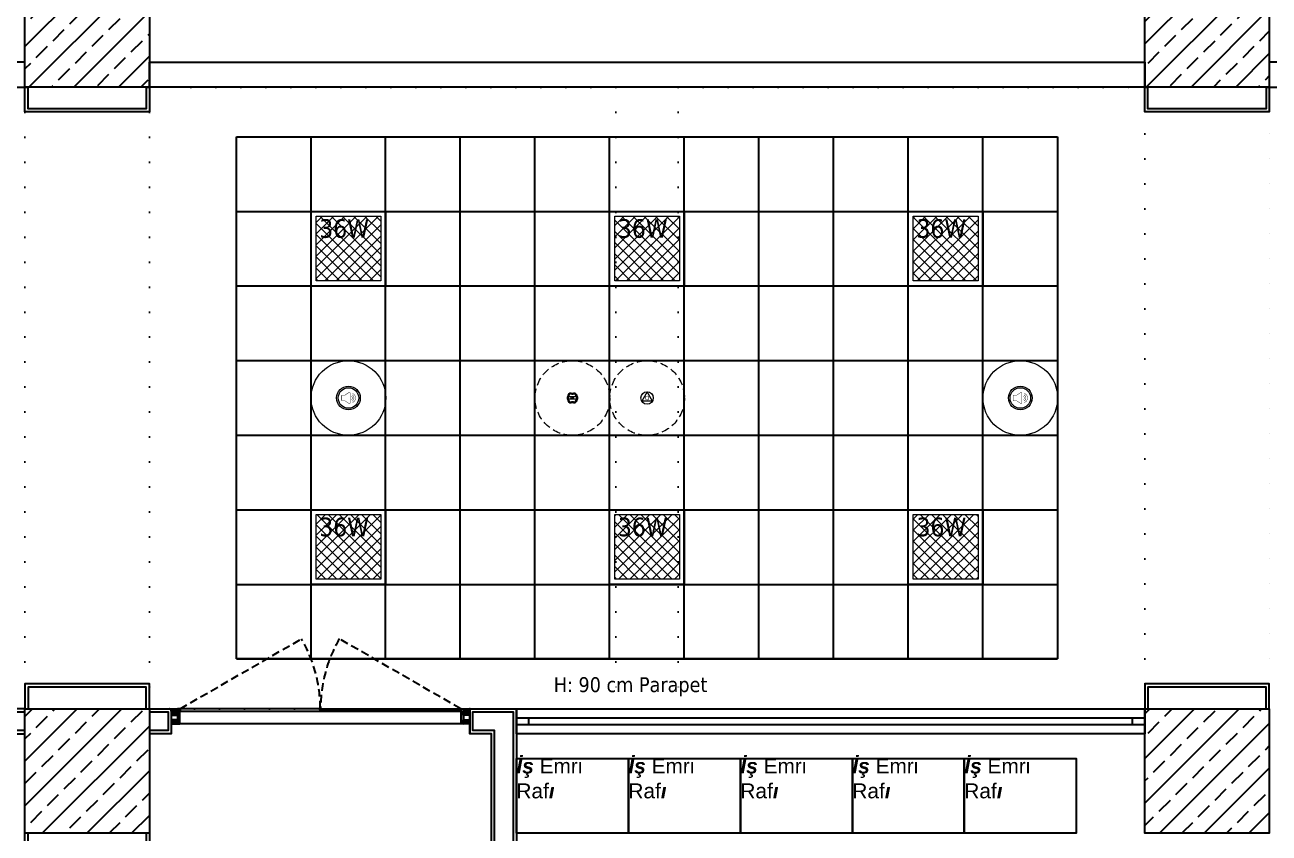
# Model space of a CAD drawing. Header units: centimetres. Extents: x 405564 to 502064, y 46284 to 60634.
# Drawn here: x 454850 to 455850, y 54433 to 55083 of the extents above; entities that cross this region are included whole.
import ezdxf
from ezdxf import colors
from ezdxf.entities.mleader import LeaderData, LeaderLine
from ezdxf.enums import TextEntityAlignment as Align
from ezdxf.math import Vec2, Vec3
from ezdxf.xclip import XClip

# ---------------------------------------------------------------- set-up
doc = ezdxf.new("R2010")
doc.units = ezdxf.units.CM
doc.header["$XCLIPFRAME"] = 0
for name, pattern in [('ACAD_ISO07W100', [3, 0, -3]), ('DOT', [0.25, 0, -0.25]), ('HIDDEN', [9.525, 6.35, -3.175])]:
    doc.linetypes.add(name, pattern=pattern)
doc.layers.get('0').update_dxf_attribs({"color": 8, "lineweight": 9})
for name, color, linetype in [('0-KRCN-ASMATAVAN-130426', 8, 'Continuous'), ('AS_DOS_TERAS_UST', 8, 'ACAD_ISO07W100'), ('AS_DUV', 8, 'Continuous'), ('AS_DUV_ALCIPAN_YANGINA-SUYA DAYANIMLI', 8, 'Continuous'), ('AS_DUV_ALCIPAN_YANGINA-SUYA DAYANIMLI ALTTA 90CM', 8, 'Continuous'), ('AS_DUV_GAZBETON', 8, 'Continuous'), ('AS_DUVK_AHSAP', 8, 'Continuous'), ('AS_KAPI_CAM', 8, 'Continuous'), ('AS_KAPI_POZ', 8, 'Continuous'), ('AS_PYZ_BINA', 8, 'Continuous'), ('AS_TA_BETONARME', 5, 'Continuous'), ('AS_TA_TARAMA', 8, 'Continuous'), ('AS_TEFR_MOB', 8, 'Continuous'), ('AS_YAZI', 8, 'Continuous')]:
    doc.layers.add(name, color=color, linetype=linetype)
for name, color, linetype, lineweight in [('0-KRCN-AYDINLATMA-130426', 8, 'Continuous', 9), ('0-KRCN-MİMARİ-220526', 8, 'Continuous', 9), ('OL_Ic', 8, 'Continuous', 9)]:
    doc.layers.add(name, color=color, linetype=linetype, lineweight=lineweight)
doc.styles.add('2', font='arial.ttf', dxfattribs={"width": 0.9, "height": 200})
doc.styles.add('Kalin02', font='arialbd.ttf')
doc.styles.add('MtXpl_Tahoma', font='tahoma.ttf')
doc.styles.add('Normal_ITL', font='swissi.ttf')
doc.styles.add('OLC-50', font='romans.shx', dxfattribs={"width": 0.5, "height": 0.15})
doc.styles.add('OLCU', font='romanstw.shx', dxfattribs={"width": 0.6})
doc.styles.add('TAHOMA', font='tahoma.ttf')
pattern_1 = [(225, (17560.68, -7819.299), (17.9605, -17.9605), []), (225, (17542.72, -7819.299), (17.9605, -17.9605), [12.7, -6.35])]

# ---------------------------------------------------------------- blocks, each defined once
blk = doc.blocks.new('ABB 6131-31-24-500')
at = {"layer": '0-KRCN-AYDINLATMA-130426'}
for p, q in [((-4, -1), (-4, 1)), ((3.2, 1), (-3.2, 1)), ((-3.2, -0.8), (-3.2, 0.8)), ((-1, 4), (1, 4)), ((-1, -0.9), (-1, 1)), ((-0.8, 3.2), (0.8, 3.2)), ((1, -0.9), (1, 1)), ((3.2, 0.8), (3.2, -0.8)), ((4, 1), (4, -1)), ((3.2, -0.9), (-3.2, -0.9)), ((1, -4), (-1, -4)), ((0.8, -3.2), (-0.8, -3.2))]:
    blk.add_line(p, q, dxfattribs=at)
at = {"layer": '0-KRCN-AYDINLATMA-130426', "linetype": 'HIDDEN'}
blk.add_circle((0, 0), 30, dxfattribs=at)
at = {"layer": '0-KRCN-AYDINLATMA-130426'}
for centre, radius in [((-0.5, 0), 0.089), ((0, 0), 0.16), ((0.5, 0), 0.089)]:
    blk.add_circle(centre, radius, dxfattribs=at)
for centre, radius, start, end in [((-1, 1), 3.01, 90, 180), ((-0.8, 0.8), 2.41, 90, 180), ((0.8, 0.8), 2.41, 0, 90), ((1, 1), 3.01, 0, 90), ((-1, -1), 3.01, 180, 270), ((-0.8, -0.8), 2.41, 180, 270), ((0.8, -0.8), 2.41, 270, 0), ((1, -1), 3.01, 270, 0)]:
    blk.add_arc(centre, radius, start, end, dxfattribs=at)
blk = doc.blocks.new('AST-OD-OD')
at = {"layer": '0-KRCN-AYDINLATMA-130426'}
for p, q in [((0.3, 5), (-4, -2.5)), ((4.6, -2.5), (0.3, 5)), ((4.6, -2.5), (-4, -2.5))]:
    blk.add_line(p, q, dxfattribs=at)
at = {"layer": '0-KRCN-AYDINLATMA-130426', "linetype": 'HIDDEN'}
blk.add_circle((0.3, 0), 30, dxfattribs=at)
at = {"layer": '0-KRCN-AYDINLATMA-130426'}
blk.add_circle((0.3, 0), 5, dxfattribs=at)
at = {"layer": '0-KRCN-AYDINLATMA-130426', "style": '2'}
blk.add_text('O', height=3.43, dxfattribs=at).set_placement((0.3, 0), align=Align.MIDDLE)
blk = doc.blocks.new('ASMA TAVA TİPİ HOPARLÖR')
at = {"layer": '0-KRCN-AYDINLATMA-130426', "const_width": 0.317}
blk.add_lwpolyline([(0.3, -4.4, 0.598176), (1.3, -3.9), (1.3, 3.9, 0.598176), (0.3, 4.4), (-2.7, 2.4, -0.147433), (-3, 2.3), (-5.1, 2.3, 0.414214), (-5.7, 1.7), (-5.7, -1.7, 0.414214), (-5.1, -2.3), (-3, -2.3, -0.147433), (-2.7, -2.4)], format="xyb", close=True, dxfattribs=at)
for points in [[(2.4, 1.3, -0.601398), (2.4, -1.3)], [(2.8, 2.5, -0.658812), (2.8, -2.5)], [(3.2, 3.7, -0.680488), (3.2, -3.7)]]:
    blk.add_lwpolyline(points, format="xyb", dxfattribs=at)
at = {"layer": '0-KRCN-AYDINLATMA-130426'}
blk.add_circle((0, 0), 30, dxfattribs=at)
at = {"layer": '0-KRCN-AYDINLATMA-130426', "ltscale": 0.1}
for radius in [9.5, 8.23]:
    blk.add_circle((0, 0), radius, dxfattribs=at)
blk = doc.blocks.new('36W 60x60 cm  SIVA ALTI LED ARMATÜR')
at = {"layer": '0-KRCN-AYDINLATMA-130426'}
h = blk.add_hatch(dxfattribs=at)
h.set_pattern_fill('ANSI37', color=256, scale=2)
h.paths.add_polyline_path([(-26, 26), (26, 26), (26, -26), (-26, -26)])
for points in [[(-30, 30), (30, 30), (30, -30), (-30, -30)], [(-26, 26), (26, 26), (26, -26), (-26, -26)]]:
    blk.add_lwpolyline(points, close=True, dxfattribs=at)
at = {"layer": '0-KRCN-AYDINLATMA-130426', "insert": (-23.5, 23.5), "char_height": 15, "attachment_point": 1, "style": 'TAHOMA'}
blk.add_mtext_dynamic_manual_height_columns('{\\fTahoma|b0|i0|c162|p34;36W}', width=52.946, gutter_width=1.25, heights=[0], dxfattribs=at)
blk = doc.blocks.new('G$C27E741DA')
at = {"layer": '0-KRCN-AYDINLATMA-130426'}
for name, p in [('36W 60x60 cm  SIVA ALTI LED ARMATÜR', (17045.7, 7768.8)), ('36W 60x60 cm  SIVA ALTI LED ARMATÜR', (17285.7, 7768.8)), ('36W 60x60 cm  SIVA ALTI LED ARMATÜR', (17525.7, 7768.8)), ('ASMA TAVA TİPİ HOPARLÖR', (17045.7, 7648.5)), ('ABB 6131-31-24-500', (17225.7, 7648.5)), ('AST-OD-OD', (17285.4, 7648.5)), ('ASMA TAVA TİPİ HOPARLÖR', (17585.7, 7648.5)), ('36W 60x60 cm  SIVA ALTI LED ARMATÜR', (17045.7, 7528.8)), ('36W 60x60 cm  SIVA ALTI LED ARMATÜR', (17285.7, 7528.8)), ('36W 60x60 cm  SIVA ALTI LED ARMATÜR', (17525.7, 7528.8))]:
    blk.add_blockref(name, p, dxfattribs=at)
blk = doc.blocks.new('İşemrirafı')
at = {"layer": 'AS_TEFR_MOB', "ltscale": 200}
blk.add_lwpolyline([(277506.2, -40355.3), (277596.2, -40355.3), (277596.2, -40415.3), (277506.2, -40415.3), (277506.2, -40355.3)], dxfattribs=at)
note = blk.add_mtext_dynamic_manual_height_columns('{\\fArial|b1|i1|c162|p34;İş\\Fswis721 bt|c162; Emri }', width=53.194, gutter_width=0, heights=[43.5, 0], dxfattribs=dict(at, insert=(277506.2, -40355.3), char_height=12, attachment_point=1, style='Kalin02'))
for column, words in zip(note.columns.linked_columns, ['{\\Fswis721 bt|c162;Raf\\fArial|b1|i1|c162|p34;ı}']):
    column.text = words
blk = doc.blocks.new('*U387')
at = {"color": 0}
for p, q in [((495, 0), (10, 0)), ((10, -5), (495, -5))]:
    blk.add_line(p, q, dxfattribs=at)
for points in [[(0, 0), (0, -5), (10, -5), (10, 0)], [(495, 0), (495, -5), (505, -5), (505, 0)]]:
    blk.add_lwpolyline(points, close=True, dxfattribs=at)
at = {"style": 'OLCU', "width": 0.45, "flags": 1}
for tag, p in [('C-ICI-CNO', (100, -80)), ('C-DIVISYON1', (100, -105)), ('C-BOSLUK', (100, -130)), ('C-DIVISYON2', (100, -155))]:
    blk.add_attdef(tag, text='', height=20, dxfattribs=at).set_placement(p, align=Align.MIDDLE_CENTER)
at = {"color": 0, "style": 'OLCU', "width": 0.5, "flags": 1}
for tag, p in [('C-REZ1', (100, -205)), ('C-REZ2', (100, -230))]:
    blk.add_attdef(tag, text='', height=17.5, dxfattribs=at).set_placement(p, align=Align.MIDDLE_CENTER)
at = {"layer": 'AS_KAPI_POZ', "style": 'OLC-50', "width": 0.5}
blk.add_attdef('C-NO', text='', height=8, rotation=90, dxfattribs=at).set_placement((10, 5), align=Align.TOP_LEFT)
at = {"layer": 'AS_KAPI_POZ', "style": 'OLCU', "width": 0.45}
for tag, p in [('POZ+GEN-C', (252.5, 15)), ('YUK-C', (252.5, -20))]:
    blk.add_attdef(tag, text='', height=20, dxfattribs=at).set_placement(p, align=Align.MIDDLE_CENTER)
blk = doc.blocks.new('AHSAP KAPAK 240X240')
at = {"linetype": 'HIDDEN'}
for points in [[(7.2, 0), (104.8, 56.3, -0.131652), (119.9, 0)], [(232.8, 0), (135.2, 56.3, 0.131652), (120.1, 0)]]:
    blk.add_lwpolyline(points, format="xyb", dxfattribs=at)
for points in [[(0, 0), (0, -20)], [(240, 0), (240, -20)], [(0, -5), (5, -2)], [(5, -5), (0, -2)], [(0, -12), (5, -9)], [(5, -12), (0, -9)], [(240, -5), (235, -2)], [(235, -5), (240, -2)], [(240, -12), (235, -9)], [(235, -12), (240, -9)]]:
    blk.add_lwpolyline(points)
for points in [[(4.5, 0), (4.5, -0.5), (5, -0.5), (5, -2), (0, -2), (0, -0.5), (0.5, -0.5), (0.5, 0)], [(5, -12), (7, -12), (7, 0), (5, 0)], [(7.2, -2), (119.9, -2), (119.9, 0), (7.2, 0)], [(232.8, -2), (120.1, -2), (120.1, 0), (232.8, 0)], [(235, -12), (233, -12), (233, 0), (235, 0)], [(239.5, 0), (239.5, -0.5), (240, -0.5), (240, -2), (235, -2), (235, -0.5), (235.5, -0.5), (235.5, 0)], [(0, -5), (5, -5), (5, -2), (0, -2)], [(0, -12), (5, -12), (5, -9), (0, -9)], [(7, -12), (7, -2), (233, -2), (233, -12)], [(240, -5), (235, -5), (235, -2), (240, -2)], [(240, -12), (235, -12), (235, -9), (240, -9)]]:
    blk.add_lwpolyline(points, close=True)
blk.add_point((240, 0))
at = {"color": 3, "style": 'OLCU', "width": 0.5, "flags": 1}
for tag, p in [('K-DIVISYON', (-80, -85)), ('K-PBAR', (105, -85)), ('K-KAPITIP', (-80, -335))]:
    blk.add_attdef(tag, p, '', height=17.5, dxfattribs=at)
at = {"color": 5, "true_color": 0x0505ff, "style": 'OLCU', "width": 0.5, "flags": 1}
for tag, p in [('K-NEREDEN-NO', (-80, -110)), ('K-NEREYE-NO', (-80, -185)), ('K-DUVARTIP', (-80, -285)), ('K-ACILISYON', (-80, -310))]:
    blk.add_attdef(tag, p, '', height=17.5, dxfattribs=at)
at = {"color": 1, "true_color": 0xfa0000, "style": 'OLCU', "width": 0.5, "flags": 1}
for tag, p in [('K-IZLENEBILIRLIK', (105, -110)), ('K-TEKMELIK', (105, -135)), ('K-KONTROLTIPNEREDEN', (-80, -160)), ('K-BAND', (105, -160)), ('K-MENFEZ', (105, -210)), ('K-KONTROLTIPNEREYE', (-80, -235)), ('K-PENCERE', (105, -235)), ('K-KILITTIP', (-80, -260)), ('K-NOT-AS-MIMARI1', (105, -285)), ('K-NOT-ELEKTRIK', (105, -335)), ('K-NOT-YANGIN', (105, -360)), ('K-ACMAKAPAMASISTEMI', (-80, -385)), ('K-NOT-ISLETME', (105, -385)), ('K-YANGIN', (-80, -435))]:
    blk.add_attdef(tag, p, '', height=17.5, dxfattribs=at)
at = {"color": 220, "true_color": 0xf113d4, "style": 'OLCU', "width": 0.5, "flags": 1}
for tag, p in [('K-NEREDEN-AD', (-80, -135)), ('K-NEREYE-AD', (-80, -210))]:
    blk.add_attdef(tag, p, '', height=17.5, dxfattribs=at)
at = {"color": 0, "style": 'OLCU', "width": 0.5, "flags": 1}
for tag, p in [('K-TAMACILIRLIK', (105, -185)), ('K-NOT-AS-MIMARI2', (105, -310)), ('K-KASATIP', (-80, -360)), ('K-KURSUN', (-80, -410))]:
    blk.add_attdef(tag, p, '', height=17.5, dxfattribs=at)
at = {"color": 252, "style": 'OLCU', "width": 0.5, "flags": 1}
for tag, p in [('K-REZ1', (105, -435)), ('K-REZ2', (105, -460)), ('K-REZ3', (105, -485)), ('K-REZ4', (105, -510)), ('K-REZ5', (105, -535))]:
    blk.add_attdef(tag, p, '', height=17.5, dxfattribs=at)
at = {"layer": 'AS_KAPI_POZ', "style": 'OLCU', "width": 0.45}
for tag, p in [('POZ+GEN', (197.2, 12.2)), ('YUK', (197.2, -25.8))]:
    blk.add_attdef(tag, text='', height=20, dxfattribs=at).set_placement(p, align=Align.MIDDLE_CENTER)
at = {"layer": 'AS_KAPI_POZ', "style": 'OLCU', "width": 0.5}
blk.add_attdef('K-NO', text='', height=8, rotation=90, dxfattribs=at).set_placement((17.4, 2.2), align=Align.TOP_LEFT)
at = {"layer": 'AS_KAPI_POZ', "color": 251, "style": 'OLCU', "width": 0.45}
blk.add_attdef('K-DUVAR(CM)', text='', height=6, dxfattribs=at).set_placement((-2.3, -4.2), align=Align.MIDDLE_RIGHT)
blk = doc.blocks.new('A$Ca63a641c')
at = {"layer": 'AS_PYZ_BINA'}
ml = blk.add_multileader_mtext('Standard', dxfattribs=at)
ml.set_content('EST boyalı panel çit ve panel çit kapı (AS 51.101)', color=256, style='Normal_ITL')
ml.set_leader_properties()
ml.build(insert=Vec2(0, 0))
ml.multileader.update_dxf_attribs({"dogleg_length": 0.379, "arrow_head_size": 17, "scale": 75})
ctx = ml.context
ctx.base_point, ctx.scale, ctx.char_height, ctx.arrow_head_size, ctx.landing_gap_size, ctx.plane_origin = Vec3(140.5, 464.3), 75, 20, 17, 14.2, Vec3(92.5, 620.1)
notes = []
notes.append((ctx, [(0, (1, 1, 0), (112.1, 464.3), (1, 0), 28.4, [(0, [(68.5, 410)], 0, [])])]))
ctx.mtext.insert, ctx.mtext.width, ctx.mtext.flow_direction = Vec3(154.7, 477.5), 604.563, 5
for ctx, leaders in notes:
    for number, flags, end, landing, length, lines in leaders:
        leader = LeaderData()
        leader.index, (leader.has_last_leader_line, leader.has_dogleg_vector, leader.attachment_direction) = number, flags
        leader.last_leader_point, leader.dogleg_vector, leader.dogleg_length = Vec3(end), Vec3(landing), length
        for number, points, colour, breaks in lines:
            line = LeaderLine()
            line.index, line.vertices, line.color, line.breaks = number, Vec3.list(points), colors.encode_raw_color(colour), breaks
            leader.lines.append(line)
        ctx.leaders.append(leader)
blk = doc.blocks.new('A$C85dec720')
at = {"layer": 'OL_Ic'}
blk.add_blockref('A$Ca63a641c', (5315.08, 5344.25, 28.4), dxfattribs=at)
blk = doc.blocks.new('A$C6A10300A')
at = {"layer": 'AS_TA_TARAMA'}
h = blk.add_hatch(dxfattribs=at)
h.set_pattern_fill('ANSI33', color=256, scale=4, angle=180)
h.set_pattern_definition(pattern_1)
h.paths.add_polyline_path([(16785.68, -5501.45), (16885.68, -5501.45), (16885.68, -5601.45), (16785.68, -5601.45)])
h = blk.add_hatch(dxfattribs=at)
h.set_pattern_fill('ANSI33', color=256, scale=4, angle=180)
h.set_pattern_definition(pattern_1)
h.paths.add_polyline_path([(17685.68, -5501.45), (17785.68, -5501.45), (17785.68, -5601.45), (17685.68, -5601.45)])
h = blk.add_hatch(dxfattribs=at)
h.set_pattern_fill('ANSI33', color=256, scale=4, angle=180)
h.set_pattern_definition(pattern_1)
h.paths.add_polyline_path([(16785.68, -6101.45), (16885.68, -6101.45), (16885.68, -6201.45), (16785.68, -6201.45)])
h = blk.add_hatch(dxfattribs=at)
h.set_pattern_fill('ANSI33', color=256, scale=4, angle=180)
h.set_pattern_definition(pattern_1)
h.paths.add_polyline_path([(17685.68, -6101.45), (17785.68, -6101.45), (17785.68, -6201.45), (17685.68, -6201.45)])
at = {"layer": 'AS_DOS_TERAS_UST', "linetype": 'DOT', "ltscale": 80}
for p, q in [((16785.68, -5601.45), (16785.68, -6101.45)), ((16885.68, -5601.45), (16885.68, -6101.45)), ((17260.68, -5601.45), (16885.68, -5601.45)), ((17310.68, -5601.45), (17685.68, -5601.45)), ((17685.68, -6101.45), (17685.68, -5601.45)), ((17785.68, -6101.45), (17785.68, -5601.45)), ((16785.68, -6101.45), (15985.68, -6101.45)), ((17685.68, -6101.45), (16885.68, -6101.45)), ((18485.68, -6101.45), (17785.68, -6101.45))]:
    blk.add_line(p, q, dxfattribs=at)
at = {"layer": 'AS_DUV_ALCIPAN_YANGINA-SUYA DAYANIMLI'}
for points in [[(16883.18, -5601.45), (16885.68, -5601.45), (16885.68, -5621.45), (16785.68, -5621.45), (16785.68, -5601.45), (16788.18, -5601.45)], [(16883.18, -5601.45), (16883.18, -5618.95), (16788.18, -5618.95), (16788.18, -5601.45)], [(17783.18, -5601.45), (17785.68, -5601.45), (17785.68, -5621.45), (17685.68, -5621.45), (17685.68, -5601.45), (17688.18, -5601.45)], [(17783.18, -5601.45), (17783.18, -5618.95), (17688.18, -5618.95), (17688.18, -5601.45)], [(16883.18, -6101.45), (16885.68, -6101.45), (16885.68, -6081.45), (16785.68, -6081.45), (16785.68, -6101.45), (16788.18, -6101.45)], [(16883.18, -6101.45), (16883.18, -6083.95), (16788.18, -6083.95), (16788.18, -6101.45)], [(17783.18, -6101.45), (17785.68, -6101.45), (17785.68, -6081.45), (17685.68, -6081.45), (17685.68, -6101.45), (17688.18, -6101.45)], [(17783.18, -6101.45), (17783.18, -6083.95), (17688.18, -6083.95), (17688.18, -6101.45)], [(16885.68, -6201.45), (16885.68, -6261.45), (17160.68, -6261.45), (17160.68, -6121.45), (17143.18, -6121.45), (17143.18, -6101.45), (17180.68, -6101.45), (17180.68, -6281.45), (16785.68, -6281.45), (16785.68, -6201.45)], [(16883.18, -6201.45), (16883.18, -6263.95), (17163.18, -6263.95), (17163.18, -6118.95), (17145.68, -6118.95), (17145.68, -6103.95), (17178.18, -6103.95), (17178.18, -6278.95), (16788.18, -6278.95), (16788.18, -6201.45)], [(16885.68, -6101.45), (16903.18, -6101.45), (16903.18, -6121.45), (16885.68, -6121.45)], [(16885.68, -6103.95), (16900.68, -6103.95), (16900.68, -6118.95), (16885.68, -6118.95)]]:
    blk.add_lwpolyline(points, dxfattribs=at)
blk.add_lwpolyline([(16785.68, -6103.95), (16785.68, -6101.45), (16635.68, -6101.45), (16635.68, -6121.45), (16785.68, -6121.45), (16785.68, -6118.95), (16638.18, -6118.95), (16638.18, -6103.95)], close=True, dxfattribs=at)
at = {"layer": 'AS_DUV_ALCIPAN_YANGINA-SUYA DAYANIMLI ALTTA 90CM'}
blk.add_lwpolyline([(17180.68, -6101.45), (17685.68, -6101.45), (17685.68, -6121.45), (17180.68, -6121.45)], close=True, dxfattribs=at)
at = {"layer": 'AS_DUV_GAZBETON'}
for points in [[(16785.68, -5581.45), (16293.18, -5581.45), (16293.18, -5601.45), (16785.68, -5601.45)], [(17685.68, -5581.45), (17685.68, -5601.45), (16885.68, -5601.45)], [(16885.68, -5601.45), (16885.68, -5581.45), (17685.68, -5581.45)], [(17785.68, -5601.45), (18265.68, -5601.45), (18265.68, -5581.45), (17785.68, -5581.45)]]:
    blk.add_lwpolyline(points, dxfattribs=at)
at = {"layer": 'AS_TA_BETONARME'}
for points in [[(16785.68, -5501.45), (16885.68, -5501.45), (16885.68, -5601.45), (16785.68, -5601.45)], [(17685.68, -5501.45), (17785.68, -5501.45), (17785.68, -5601.45), (17685.68, -5601.45)], [(16785.68, -6101.45), (16885.68, -6101.45), (16885.68, -6201.45), (16785.68, -6201.45)], [(17685.68, -6101.45), (17785.68, -6101.45), (17785.68, -6201.45), (17685.68, -6201.45)]]:
    blk.add_lwpolyline(points, close=True, dxfattribs=at)
at = {"layer": 'AS_DUV'}
ref = blk.add_blockref('A$C85dec720', (28900.96, -17748.98), dxfattribs=dict(at, rotation=105.0255580063709))
XClip(ref).set_block_clipping_path([(6220.3367769278, 6783.7313721173), (4126.4071464743, -1017.0000000052), (7354.8298234051, -1883.5969356479), (9448.7594538586, 5917.1344364745)])
at = {"layer": 'AS_DUVK_AHSAP'}
blk.add_blockref('AHSAP KAPAK 240X240', (16903.18, -6101.45), dxfattribs=at)
at = {"layer": 'AS_KAPI_CAM'}
blk.add_blockref('*U387', (17180.68, -6108.95), dxfattribs=at)
at = {"layer": 'AS_TEFR_MOB'}
for p in [(-260325.52, 34213.84), (-260235.52, 34213.84), (-260145.52, 34213.84), (-260055.52, 34213.84), (-259965.52, 34213.84)]:
    blk.add_blockref('İşemrirafı', p, dxfattribs=at)
at = {"layer": 'AS_YAZI', "insert": (17210.68, -6091.45), "char_height": 12, "attachment_point": 7, "style": 'MtXpl_Tahoma', "bg_fill": 2}
blk.add_mtext('{\\fTahoma|b0|i0|c162|p34;H: 90 cm Parapet}', dxfattribs=at)
at = {"layer": 'AS_DOS_TERAS_UST', "linetype": 'DOT', "ltscale": 80}
for p, q in [((17260.68, -5601.45), (17260.68, -6101.45)), ((17310.68, -5601.45), (17310.68, -6101.45))]:
    blk.add_line(p, q, dxfattribs=at)

msp = doc.modelspace()

# ---------------------------------------------------------------- linework, layer by layer
at = {"layer": '0-KRCN-ASMATAVAN-130426'}
for p, q in [((455019.7, 54992.6), (455679.7, 54992.6)), ((455019.7, 54572.6), (455019.7, 54992.6)), ((455079.7, 54572.6), (455079.7, 54992.6)), ((455139.7, 54572.6), (455139.7, 54992.6)), ((455199.7, 54572.6), (455199.7, 54992.6)), ((455259.7, 54572.6), (455259.7, 54992.6)), ((455319.7, 54572.6), (455319.7, 54992.6)), ((455379.7, 54572.6), (455379.7, 54992.6)), ((455439.7, 54572.6), (455439.7, 54992.6)), ((455499.7, 54572.6), (455499.7, 54992.6)), ((455559.7, 54572.6), (455559.7, 54992.6)), ((455619.7, 54572.6), (455619.7, 54992.6)), ((455679.7, 54992.6), (455679.7, 54572.6)), ((455019.7, 54932.6), (455679.7, 54932.6)), ((455019.7, 54872.6), (455679.7, 54872.6)), ((455019.7, 54812.6), (455679.7, 54812.6)), ((455019.7, 54752.6), (455679.7, 54752.6)), ((455019.7, 54692.6), (455679.7, 54692.6)), ((455019.7, 54632.6), (455679.7, 54632.6)), ((455679.7, 54572.6), (455019.7, 54572.6)), ((455019.7, 54572.6), (455679.7, 54572.6))]:
    msp.add_line(p, q, dxfattribs=at)

# ---------------------------------------------------------------- block references
at = {"layer": '0-KRCN-AYDINLATMA-130426'}
msp.add_blockref('G$C27E741DA', (438064.1, 47134), dxfattribs=at)

# ---------------------------------------------------------------- next in the draw order: block references
at = {"layer": '0-KRCN-MİMARİ-220526'}
msp.add_blockref('A$C6A10300A', (438064.1, 60634), dxfattribs=at)

doc.saveas('drawing.dxf')
